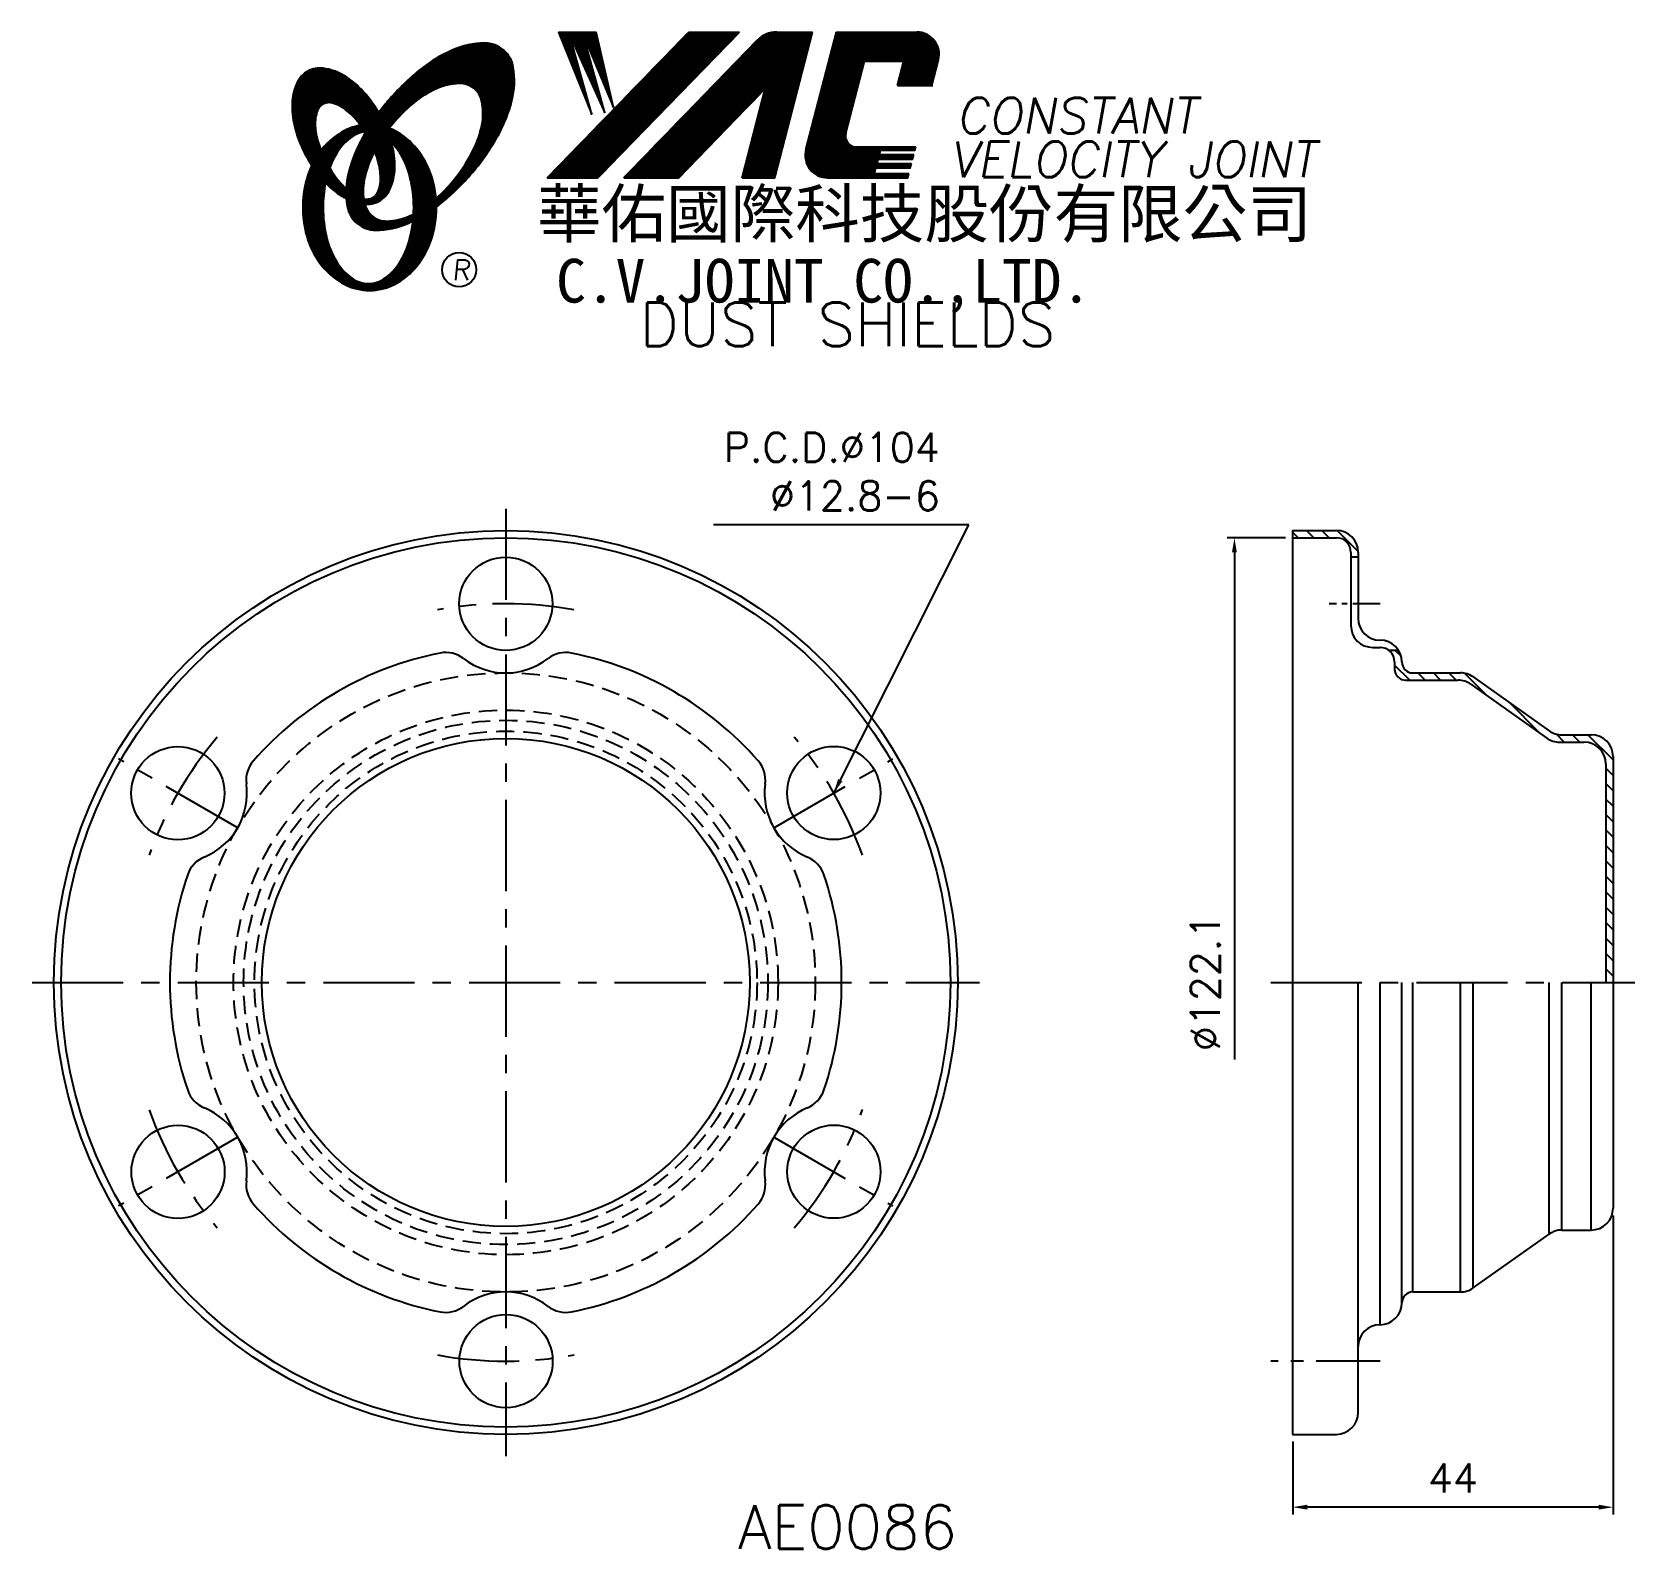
# Model space of a CAD drawing. Extents: x 75 to 295, y -1 to 207.
import ezdxf
from ezdxf.enums import TextEntityAlignment as Align

# ---------------------------------------------------------------- set-up
doc = ezdxf.new("R2010")
doc.units = 0
doc.header["$LTSCALE"] = 10
doc.header["$MEASUREMENT"] = 0
doc.linetypes.add('CENTER', pattern=[2, 1.25, -0.25, 0.25, -0.25])
doc.linetypes.add('HIDDEN', pattern=[0.375, 0.25, -0.125])
doc.layers.get('0').update_dxf_attribs({"linetype": 'CONTINUOUS'})
doc.layers.get('DEFPOINTS').update_dxf_attribs({"linetype": 'CONTINUOUS'})
doc.layers.add('4', color=4, linetype='CONTINUOUS')
doc.styles.add('CHINA', font='KAIU.TTF')
doc.styles.add('ITALICC', font='simplex.shx')
doc.dimstyles.new('STANDARD$0', dxfattribs={"dimtxt": 4, "dimasz": 2, "dimexe": 1, "dimexo": 1, "dimgap": 2, "dimtad": 1, "dimdec": 4, "dimzin": 10, "dimtxsty": 'ITALICC', "dimcen": 2, "dimclrd": 5, "dimclre": 5, "dimclrt": 18, "dimaunit": 1, "dimazin": 3, "dimtp": 0.1, "dimtfac": 0.7, "dimtdec": 4, "dimtmove": 0, "dimatfit": 3, "dimtolj": 1, "dimtzin": 10})
doc.dimstyles.new('STANDARD$7', dxfattribs={"dimtxt": 4, "dimasz": 2, "dimexe": 1, "dimexo": 1, "dimgap": 2, "dimtad": 1, "dimdec": 4, "dimzin": 10, "dimtxsty": 'ITALICC', "dimcen": -2, "dimclrd": 5, "dimclre": 5, "dimclrt": 18, "dimaunit": 1, "dimazin": 3, "dimtp": 2, "dimtfac": 0.75, "dimtdec": 4, "dimtmove": 0, "dimatfit": 3, "dimtolj": 1, "dimtzin": 10})
pattern_1 = [(45, (179.862265, -36.857548), (-0.00727476112, 0.00727476112), [])]
pattern_2 = [(45, (11.27172, -0.553139), (-0.00883883476, 0.00883883476), [])]

# ---------------------------------------------------------------- blocks, each defined once
blk = doc.blocks.new('*D13')
at = {"color": 5, "linetype": 'BYBLOCK'}
for p, q in [((246.71, 137.43), (238.71, 137.43)), ((239.71, 135.43), (239.71, 65.81))]:
    blk.add_line(p, q, dxfattribs=at)
blk.add_solid([(239.37, 135.43), (240.04, 135.43), (239.71, 137.43)], dxfattribs=at)
at = {"layer": 'DEFPOINTS', "color": 0, "linetype": 'BYBLOCK'}
for p in [(239.71, 137.43), (247.71, 137.43), (247.71, 15.33)]:
    blk.add_point(p, dxfattribs=at)
at = {"color": 18, "linetype": 'BYBLOCK', "insert": (235.71, 76.38), "char_height": 4, "attachment_point": 5, "rotation": 90, "style": 'ITALICC'}
blk.add_mtext('\\A1;∅122.1', dxfattribs=at)
blk = doc.blocks.new('*D14')
at = {"color": 5, "linetype": 'BYBLOCK'}
for p, q in [((291.71, 44.38), (291.71, 3.33)), ((247.71, 13.33), (247.71, 3.33)), ((289.71, 4.33), (249.71, 4.33))]:
    blk.add_line(p, q, dxfattribs=at)
for points in [[(249.71, 4.67), (249.71, 4), (247.71, 4.33)], [(289.71, 4.67), (289.71, 4), (291.71, 4.33)]]:
    blk.add_solid(points, dxfattribs=at)
at = {"layer": 'DEFPOINTS', "color": 0, "linetype": 'BYBLOCK'}
for p in [(291.71, 45.38), (247.71, 14.33), (247.71, 4.33)]:
    blk.add_point(p, dxfattribs=at)
at = {"color": 18, "linetype": 'BYBLOCK', "insert": (269.71, 8.33), "char_height": 4, "attachment_point": 5, "style": 'ITALICC'}
blk.add_mtext('\\A1;44', dxfattribs=at)

msp = doc.modelspace()

# ---------------------------------------------------------------- hatches: boundary and pattern name
at = {"layer": '4', "linetype": 'CONTINUOUS'}
h = msp.add_hatch(dxfattribs=at)
h.set_pattern_fill('ANSI31', color=5, scale=0.082305, style=0)
h.set_pattern_definition([(45, (11.27172, -0.553139), (-0.00727476112, 0.00727476112), [])])
h.paths.add_polyline_path([(133.30719, 199.81537, -0.172879177), (135.24866, 199.1568, -0.172879177), (136.33596, 197.41875, -0.104527385), (136.36374, 194.09056, -0.065680101), (135.1942, 190.6886, -0.051823203), (132.75379, 186.84621, -0.044272532), (130.07882, 184.01988, -0.020203161), (130.1324, 182.88196, 0.006517006), (130.53695, 183.19403, 0.049863361), (135.09037, 187.6071, 0.049863361), (138.68001, 192.83426, 0.063682799), (140.50106, 197.46161, 0.103597411), (140.69035, 202.04558, 0.177892575), (139.34175, 204.41586, 0.177892575), (136.77936, 205.34918, 0.103597411), (132.29156, 204.39614, 0.063682799), (128.03381, 201.82706, 0.049863361), (123.48039, 197.414, 0.016070017), (122.20969, 195.80769, -0.007061632), (122.45697, 195.37066, -0.031648676), (123.40956, 193.33408, -0.008069351), (123.84147, 193.89839, -0.051823203), (127.01984, 197.15685, -0.065680101), (130.06177, 199.0772, -0.104527385)])
h.paths.add_polyline_path([(120.23152, 186.65405, -0.065680101), (121.40105, 190.056, -0.006063428), (121.64499, 190.53102, 0.027613469), (120.91816, 192.11909, 0.017011252), (120.38474, 193.05406, 0.007829282), (119.89075, 192.18684, 0.063682799), (118.06971, 187.55949, 0.103597411), (117.88041, 182.97552, 0.177892575), (119.22902, 180.60524, 0.177892575), (121.79141, 179.67191, 0.103597411), (126.27921, 180.62496, 0.008811776), (126.90617, 180.91504, 0.013922709), (126.9835, 181.88485, -0.009086703), (126.53349, 181.6674, -0.104527385), (123.28807, 180.92924, -0.172879177), (121.34659, 181.5878, -0.172879177), (120.2593, 183.32586, -0.104527385)])
h = msp.add_hatch(dxfattribs=at)
h.set_pattern_fill('ANSI31', color=5, scale=0.1, style=0)
h.set_pattern_definition(pattern_2)
h.paths.add_polyline_path([(171.73043, 206.87784), (164.77312, 206.87784), (145.35651, 186.87409), (152.31382, 186.87409)])
h.paths.add_polyline_path([(175.27732, 199.11227), (172.09694, 186.87409), (176.57793, 186.87409), (181.77636, 206.87784), (176.87964, 206.87784, 0.202785967), (174.14556, 205.72143), (155.85143, 186.87409), (163.39834, 186.87409)])
h.paths.add_polyline_path([(188.90442, 202.87943), (194.29814, 202.87943), (193.42912, 199.53541), (198.14594, 199.53541), (199.06266, 203.06298, 0.490800957), (196.11246, 206.87784), (185.07815, 206.87784), (180.87109, 190.68895, 0.490800957), (183.82129, 186.87409), (194.85561, 186.87409), (195.01005, 187.4684), (190.29323, 187.4684), (190.4866, 188.21248), (195.20342, 188.21248), (195.36198, 188.82262), (190.64516, 188.82262), (190.8064, 189.44309), (195.52322, 189.44309), (195.6794, 190.04408), (190.96258, 190.04408), (191.11938, 190.64746), (195.83621, 190.64746), (195.95294, 191.09665), (187.81319, 191.09665, -0.490800957), (186.33809, 193.00408)])
h = msp.add_hatch(dxfattribs=at)
h.set_pattern_fill('ANSI31', color=1, scale=0.1, style=0)
h.set_pattern_definition(pattern_2)
h.paths.add_polyline_path([(152.08849, 206.87784), (146.91116, 206.87784), (151.48192, 195.57411), (148.41599, 206.53209), (153.25073, 195.80976), (150.30272, 206.53209), (154.42993, 196.51673)])
h = msp.add_hatch(dxfattribs=at)
h.set_pattern_fill('ANSI31', color=3, scale=0.082305, style=0)
h.set_pattern_definition(pattern_1)
h.paths.add_polyline_path([(117.51069, 200.8662, 0.106488277), (114.56881, 201.90477, 0.158297415), (112.47861, 201.50973, 0.158297415), (111.01928, 199.96204, 0.106488277), (110.30846, 196.92427, 0.071723199), (110.72651, 193.61132, 0.058080454), (112.27149, 189.79593, 0.058080454), (114.65254, 186.43814, 0.071723199), (117.21778, 184.30039, 0.020895977), (117.75797, 183.9984, -0.030777155), (117.74206, 185.37462, -0.042059526), (116.6457, 186.53738, -0.04691039), (115.02654, 189.01853, -0.04691039), (113.89826, 191.75801, -0.060581117), (113.49616, 194.02008, -0.10187153), (113.80778, 196.10828, -0.185892489), (114.58787, 196.99992, -0.185892489), (115.76451, 197.13804, -0.10187153), (117.66216, 196.21251, -0.060581117), (119.29899, 194.60024, -0.04691039), (120.91816, 192.11909, -0.04691039), (122.04644, 189.3796, -0.060581117), (122.44854, 187.11754, -0.10187153), (122.13692, 185.02933, -0.185892489), (121.35683, 184.13769, -0.185892489), (120.18019, 183.99957, -0.002013383), (120.13938, 184.0102, 0.021593804), (120.2593, 183.32586, 0.006477741), (120.2773, 183.24882, 0.14950097), (122.24986, 183.65686, 0.158297415), (123.70919, 185.20455, 0.106488277), (124.42, 188.24231, 0.071723199), (124.00196, 191.55527, 0.058080454), (122.45697, 195.37066, 0.058080454), (120.07593, 198.72845, 0.071723199)])
h = msp.add_hatch(dxfattribs=at)
h.set_pattern_fill('ANSI31', color=1, scale=0.082305, style=0)
h.set_pattern_definition(pattern_1)
h.paths.add_polyline_path([(118.60431, 192.54275, -0.120168026), (120.2961, 193.19614, 0.016865385), (119.69634, 194.07888, 0.076648372), (117.54012, 193.35996, 0.104809576), (114.45566, 190.84686, 0.005838257), (114.28872, 190.63466, 0.028089978), (115.02654, 189.01853, 0.014237292), (115.46867, 188.23348, -0.045767751), (116.39385, 190.17033, -0.106890197)])
h.paths.add_polyline_path([(114.57294, 182.78813, -0.048711043), (114.90305, 186.16847, -0.007865741), (114.65254, 186.43814, -0.037695478), (113.01667, 188.5569, 0.03042545), (112.49134, 187.25293, 0.080710289), (111.7659, 182.78813, 0.080710289), (112.49134, 178.32334, 0.089265679), (114.45566, 174.7294, 0.104809576), (117.54012, 172.2163, 0.11926607), (120.94931, 171.39137, 0.11926607), (124.3585, 172.2163, 0.104809576), (127.44296, 174.7294, 0.089265679), (129.40728, 178.32334, 0.080710289), (130.13271, 182.78813, 0.080710289), (129.40728, 187.25293, 0.089265679), (127.44296, 190.84686, 0.104809576), (124.3585, 193.35996, 0.025513357), (123.66527, 193.67271, 0.004818181), (123.40956, 193.33408, -0.023722145), (123.95078, 191.73733, -0.065307489), (125.18596, 190.17033, -0.073950765), (126.49841, 186.9726, -0.060532391), (127.00686, 182.78813, -0.060532391), (126.49841, 178.60367, -0.073950765), (125.18596, 175.40594, -0.106890197), (122.97549, 173.03352, -0.153118262), (120.7899, 172.34814, -0.153118262), (118.60431, 173.03352, -0.106890197), (116.39385, 175.40594, -0.073950765), (115.0814, 178.60367, -0.060532391)])
h = msp.add_hatch(dxfattribs=at)
h.set_pattern_fill('ANSI31', color=5, scale=12, angle=90, style=0)
h.set_pattern_definition([(135, (4.9704, -0.9041), (-1.06066, -1.06066), [])])
h.paths.add_polyline_path([(247.70571, 138.43375), (247.70571, 137.43375), (253.70571, 137.43375, -0.414213562), (255.70571, 135.43375), (255.70571, 134.78375), (256.70571, 134.78375), (256.70571, 135.43375, 0.414213562), (253.70571, 138.43375)])
h.paths.add_polyline_path([(290.70571, 106.38375), (290.70571, 76.38375), (291.70571, 76.38375), (291.70571, 107.38375, 0.414213562), (288.70571, 110.38375), (284.66057, 110.38375, -0.155305106), (282.92652, 110.93568), (272.4849, 118.33183, 0.155305106), (270.75084, 118.88375), (264.20571, 118.88375, -0.414213562), (262.70571, 120.38375, 0.141568606), (262.24342, 121.98375), (260.90571, 121.98375, -0.236067977), (261.70571, 120.38375), (261.70571, 119.38375, 0.414213562), (263.20571, 117.88375), (270.43256, 117.88375, -0.155305106), (272.16661, 117.33183), (282.60823, 109.93568, 0.155305106), (284.34228, 109.38375), (287.70571, 109.38375, -0.414213562)])

# ---------------------------------------------------------------- linework, layer by layer
at = {"layer": '4', "color": 5, "linetype": 'CONTINUOUS'}
for p, q in [((145.35651, 186.87409), (164.77312, 206.87784)), ((152.31382, 186.87409), (171.73043, 206.87784)), ((155.85143, 186.87409), (174.14556, 205.72143)), ((164.77312, 206.87784), (171.73043, 206.87784)), ((176.57793, 186.87409), (181.77636, 206.87784)), ((176.87964, 206.87784), (181.77636, 206.87784)), ((180.87109, 190.68895), (185.07815, 206.87784)), ((185.07815, 206.87784), (196.11246, 206.87784)), ((186.33809, 193.00408), (188.90442, 202.87943)), ((188.90442, 202.87943), (194.29814, 202.87943)), ((193.42912, 199.53541), (194.29814, 202.87943)), ((198.14594, 199.53541), (199.06266, 203.06298)), ((163.39834, 186.87409), (175.27732, 199.11227)), ((172.09694, 186.87409), (175.27732, 199.11227)), ((193.42912, 199.53541), (198.29637, 199.53541)), ((187.81319, 191.09665), (195.95294, 191.09665)), ((190.64516, 188.82262), (190.8064, 189.44309)), ((190.8064, 189.44309), (195.52322, 189.44309)), ((190.96258, 190.04408), (191.11938, 190.64746)), ((190.96258, 190.04408), (195.6794, 190.04408)), ((191.11938, 190.64746), (195.83621, 190.64746)), ((195.52322, 189.44309), (195.6794, 190.04408)), ((195.83621, 190.64746), (195.95294, 191.09665)), ((190.29323, 187.4684), (190.4866, 188.21248)), ((190.29323, 187.4684), (195.01005, 187.4684)), ((190.4866, 188.21248), (195.20342, 188.21248)), ((190.64516, 188.82262), (195.36198, 188.82262)), ((194.85561, 186.87409), (195.01005, 187.4684)), ((195.20342, 188.21248), (195.36198, 188.82262)), ((145.35651, 186.87409), (152.31382, 186.87409)), ((155.85143, 186.87409), (163.39834, 186.87409)), ((172.09694, 186.87409), (176.57793, 186.87409)), ((183.82129, 186.87409), (194.85561, 186.87409))]:
    msp.add_line(p, q, dxfattribs=at)
at = {"layer": '4', "color": 1, "linetype": 'CONTINUOUS'}
for p, q in [((146.91116, 206.87784), (151.48192, 195.57411)), ((146.91116, 206.87784), (152.08849, 206.87784)), ((148.41599, 206.53209), (153.25073, 195.80976)), ((151.48192, 195.57411), (148.41599, 206.53209)), ((153.25073, 195.80976), (150.30272, 206.53209)), ((150.30272, 206.53209), (154.42993, 196.51673)), ((154.42993, 196.51673), (152.08849, 206.87784))]:
    msp.add_line(p, q, dxfattribs=at)
at = {"layer": '4', "color": 5, "linetype": 'CENTER'}
for p, q in [((139.65574, 141.43375), (139.65574, 11.33375)), ((74.60574, 76.38375), (204.70574, 76.38375)), ((244.70571, 76.38375), (294.70571, 76.38375))]:
    msp.add_line(p, q, dxfattribs=at)
at = {"layer": '4', "color": 7, "linetype": 'CONTINUOUS'}
for p, q in [((247.70571, 138.43375), (247.70571, 14.33375)), ((247.70571, 138.43375), (253.70571, 138.43375)), ((247.70571, 137.43375), (253.70571, 137.43375)), ((255.70571, 135.43375), (255.70571, 125.38375)), ((256.70571, 134.78375), (255.70571, 134.78375)), ((256.70571, 135.43375), (256.70571, 126.38375)), ((259.70571, 123.38375), (259.70571, 123.38375)), ((258.70571, 122.38375), (259.70571, 122.38375)), ((262.24342, 121.98375), (260.90571, 121.98375)), ((261.70571, 120.38375), (261.70571, 119.38375)), ((262.70571, 120.38375), (262.70571, 120.38375)), ((264.20571, 118.88375), (270.75084, 118.88375)), ((263.20571, 117.88375), (270.43256, 117.88375)), ((272.16661, 117.33183), (282.60823, 109.93568)), ((272.4849, 118.33183), (282.92652, 110.93568)), ((284.66057, 110.38375), (288.70571, 110.38375)), ((284.34228, 109.38375), (287.70571, 109.38375)), ((290.70571, 106.38375), (290.70571, 76.38375)), ((291.70571, 107.38375), (291.70571, 45.38375)), ((256.70571, 17.33375), (256.70571, 76.38375)), ((259.70571, 29.38375), (259.70571, 76.38375)), ((262.70571, 32.38375), (262.70571, 76.38375)), ((264.20571, 33.88375), (264.20571, 76.38375)), ((270.75084, 33.88375), (270.75084, 76.38375)), ((272.4849, 34.43568), (272.4849, 76.38375)), ((282.92652, 41.83183), (282.92652, 76.38375)), ((284.66057, 42.38375), (284.66057, 76.38375)), ((288.70571, 42.38375), (288.70571, 76.38375)), ((272.4849, 34.43568), (282.92652, 41.83183)), ((284.66057, 42.38375), (288.70571, 42.38375)), ((264.20571, 33.88375), (270.75084, 33.88375)), ((262.70571, 32.38375), (262.70571, 32.38375)), ((259.70571, 29.38375), (259.70571, 29.38375)), ((247.70571, 14.33375), (253.70571, 14.33375))]:
    msp.add_line(p, q, dxfattribs=at)
at = {"layer": '4', "color": 5, "linetype": 'CENTER', "ltscale": 0.3}
msp.add_line((259.70571, 128.38375), (252.70787, 128.38375), dxfattribs=at)
at = {"layer": '4', "color": 5, "linetype": 'CENTER', "ltscale": 0.9}
for p, q in [((102.77552, 97.67656), (86.49425, 107.07655)), ((176.53595, 97.67656), (192.81722, 107.07655)), ((102.77552, 55.09095), (86.49425, 45.69095)), ((176.53595, 55.09095), (192.81722, 45.69095))]:
    msp.add_line(p, q, dxfattribs=at)
at = {"layer": '4', "color": 5, "linetype": 'CENTER', "ltscale": 0.7}
msp.add_line((259.70571, 24.38375), (244.70571, 24.38375), dxfattribs=at)
at = {"layer": '4', "color": 5, "linetype": 'CONTINUOUS'}
for points in [[(130.1324, 182.88196, 0.006517006), (130.53695, 183.19403, 0.049863361), (135.09037, 187.6071, 0.049863361), (138.68001, 192.83426, 0.063682799), (140.50106, 197.46161, 0.103597411), (140.69035, 202.04558, 0.177892575), (139.34175, 204.41586, 0.177892575), (136.77936, 205.34918, 0.103597411), (132.29156, 204.39614, 0.063682799), (128.03381, 201.82706, 0.049863361), (123.48039, 197.414, 0.016070017), (122.20969, 195.80769)], [(130.07882, 184.01988, 0.044272532), (132.75379, 186.84621, 0.051823203), (135.1942, 190.6886, 0.065680101), (136.36374, 194.09056, 0.104527385), (136.33596, 197.41875, 0.172879177), (135.24866, 199.1568, 0.172879177), (133.30719, 199.81537, 0.104527385), (130.06177, 199.0772, 0.065680101), (127.01984, 197.15685, 0.051823203), (123.84147, 193.89839, 0.008069351), (123.40956, 193.33408)], [(120.38474, 193.05406, 0.007829282), (119.89075, 192.18684, 0.063682799), (118.06971, 187.55949, 0.103597411), (117.88041, 182.97552, 0.177892575), (119.22902, 180.60524, 0.177892575), (121.79141, 179.67191, 0.103597411), (126.27921, 180.62496, 0.008811776), (126.90617, 180.91504, 0.008811776)], [(121.64499, 190.53102, 0.006063428), (121.40105, 190.056, 0.065680101), (120.23152, 186.65405, 0.104527385), (120.2593, 183.32586, 0.172879177), (121.34659, 181.5878, 0.172879177), (123.28807, 180.92924, 0.104527385), (126.53349, 181.6674, 0.009086703), (126.9835, 181.88485, 0.009086703)]]:
    msp.add_lwpolyline(points, format="xyb", dxfattribs=at)
at = {"layer": '4', "color": 3, "linetype": 'CONTINUOUS'}
for points in [[(120.2773, 183.24882, 0.14950097), (122.24986, 183.65686, 0.158297415), (123.70919, 185.20455, 0.106488277), (124.42, 188.24231, 0.071723199), (124.00196, 191.55527, 0.058080454), (122.45697, 195.37066, 0.058080454), (120.07593, 198.72845, 0.071723199), (117.51069, 200.8662, 0.106488277), (114.56881, 201.90477, 0.158297415), (112.47861, 201.50973, 0.158297415), (111.01928, 199.96204, 0.106488277), (110.30846, 196.92427, 0.071723199), (110.72651, 193.61132, 0.058080454), (112.27149, 189.79593, 0.058080454), (114.65254, 186.43814, 0.071723199), (117.21778, 184.30039, 0.020895977), (117.75797, 183.9984, 0.020895977)], [(120.13938, 184.0102, 0.002013383), (120.18019, 183.99957, 0.185892489), (121.35683, 184.13769, 0.185892489), (122.13692, 185.02933, 0.10187153), (122.44854, 187.11754, 0.060581117), (122.04644, 189.3796, 0.04691039), (120.91816, 192.11909, 0.04691039), (119.29899, 194.60024, 0.060581117), (117.66216, 196.21251, 0.10187153), (115.76451, 197.13804, 0.185892489), (114.58787, 196.99992, 0.185892489), (113.80778, 196.10828, 0.10187153), (113.49616, 194.02008, 0.060581117), (113.89826, 191.75801, 0.04691039), (115.02654, 189.01853, 0.04691039), (116.6457, 186.53738, 0.042059526), (117.74206, 185.37462, 0.042059526)]]:
    msp.add_lwpolyline(points, format="xyb", dxfattribs=at)
at = {"layer": '4', "color": 1, "linetype": 'CONTINUOUS'}
for points in [[(119.69634, 194.07888, 0.076648372), (117.54012, 193.35996, 0.104809576), (114.45566, 190.84686, 0.005838257), (114.28872, 190.63466, 0.005838257)], [(113.01667, 188.5569, 0.03042545), (112.49134, 187.25293, 0.080710289), (111.7659, 182.78813, 0.080710289), (112.49134, 178.32334, 0.089265679), (114.45566, 174.7294, 0.104809576), (117.54012, 172.2163, 0.11926607), (120.94931, 171.39137, 0.11926607), (124.3585, 172.2163, 0.104809576), (127.44296, 174.7294, 0.089265679), (129.40728, 178.32334, 0.080710289), (130.13271, 182.78813, 0.080710289), (129.40728, 187.25293, 0.089265679), (127.44296, 190.84686, 0.104809576), (124.3585, 193.35996, 0.025513357), (123.66527, 193.67271, 0.025513357)], [(114.90305, 186.16847, 0.048711043), (114.57294, 182.78813, 0.060532391), (115.0814, 178.60367, 0.073950765), (116.39385, 175.40594, 0.106890197), (118.60431, 173.03352, 0.153118262), (120.7899, 172.34814, 0.153118262), (122.97549, 173.03352, 0.106890197), (125.18596, 175.40594, 0.073950765), (126.49841, 178.60367, 0.060532391), (127.00686, 182.78813, 0.060532391), (126.49841, 186.9726, 0.073950765), (125.18596, 190.17033, 0.065307489), (123.95078, 191.73733)], [(120.2961, 193.19614, 0.120168026), (118.60431, 192.54275, 0.106890197), (116.39385, 190.17033, 0.045767751), (115.46867, 188.23348, 0.045767751)]]:
    msp.add_lwpolyline(points, format="xyb", dxfattribs=at)
at = {"layer": '4', "color": 5, "linetype": 'CONTINUOUS'}
msp.add_circle((133.25355, 174.24241), 2.35282, dxfattribs=at)
at = {"layer": '4', "color": 7, "linetype": 'CONTINUOUS'}
for centre, radius in [((139.65574, 76.38375), 62.05), ((139.65574, 76.38375), 61.05), ((139.65574, 128.38375), 6.4), ((94.63073, 102.36936), 6.4), ((139.65574, 76.38375), 33.4976), ((184.69737, 102.39815), 6.4), ((94.64735, 50.36936), 6.4), ((184.71399, 50.39815), 6.4), ((139.68899, 24.38375), 6.4)]:
    msp.add_circle(centre, radius, dxfattribs=at)
at = {"layer": '4', "color": 5, "linetype": 'HIDDEN'}
for radius in [42.5, 37.386, 35.99821, 34.4976]:
    msp.add_circle((139.65574, 76.38375), radius, dxfattribs=at)
at = {"layer": '4', "color": 5, "linetype": 'CONTINUOUS'}
for centre, radius, start, end in [((176.87964, 203.0676), 3.81024, 90, 135.8533387), ((196.11246, 203.82965), 3.04819, 345.4326059, 90), ((187.81319, 192.62075), 1.5241, 165.4326059, 270), ((183.82129, 189.92228), 3.04819, 165.4326059, 270)]:
    msp.add_arc(centre, radius, start, end, dxfattribs=at)
at = {"layer": '4', "color": 7, "linetype": 'CONTINUOUS'}
for centre, radius, start, end in [((253.70571, 135.43375), 3, 0, 90), ((253.70571, 135.43375), 2, 0, 90), ((259.70571, 126.38375), 3, 180, 270), ((258.70571, 125.38375), 3, 180, 270), ((259.70571, 120.38375), 3, 0, 90), ((139.65574, 76.38375), 46.12132, 101.2827606, 138.7172394), ((131.41465, 117.69102), 4, 52.3779146, 101.2827606), ((147.89682, 117.69102), 4, 78.7172394, 127.6220854), ((139.65574, 76.38375), 46.12132, 41.2827606, 78.7172394), ((259.70571, 120.38375), 2, 0, 90), ((139.65574, 128.38375), 9.5, 232.3779146, 307.6220854), ((263.20571, 119.38375), 1.5, 180, 270), ((264.20571, 120.38375), 1.5, 180, 270), ((270.75084, 115.88375), 3, 54.6887866, 90), ((270.43256, 114.88375), 3, 54.6887866, 90), ((284.66057, 113.38375), 3, 234.6887866, 270), ((288.70571, 107.38375), 3, 0, 90), ((284.34228, 112.38375), 3, 234.6887866, 270), ((287.70571, 106.38375), 3, 0, 90), ((108.00314, 104.17437), 4, 138.7172394, 187.6220854), ((171.30834, 104.17437), 4, 352.3779146, 41.2827606), ((94.62242, 102.38375), 9.5, 292.3779146, 7.6220854), ((184.68906, 102.38375), 9.5, 172.3779146, 247.6220854), ((99.76205, 89.9004), 4, 112.3779146, 161.2827606), ((179.54942, 89.9004), 4, 18.7172394, 67.6220854), ((139.65574, 76.38375), 46.12132, 161.2827606, 198.7172394), ((139.65574, 76.38375), 46.12132, 341.2827606, 18.7172394), ((99.76205, 62.86711), 4, 198.7172394, 247.6220854), ((179.54942, 62.86711), 4, 292.3779146, 341.2827606), ((94.62242, 50.38375), 9.5, 352.3779146, 67.6220854), ((184.68906, 50.38375), 9.5, 112.3779146, 187.6220854), ((108.00314, 48.59313), 4, 172.3779146, 221.2827606), ((171.30834, 48.59313), 4, 318.7172394, 7.6220854), ((139.65574, 76.38375), 46.12132, 221.2827606, 258.7172394), ((139.65574, 76.38375), 46.12132, 281.2827606, 318.7172394), ((288.70571, 45.38375), 3, 270, 0), ((284.66057, 39.38375), 3, 90, 125.3112134), ((139.65574, 24.38375), 9.5, 52.3779146, 127.6220854), ((264.20571, 32.38375), 1.5, 90, 180), ((270.75084, 36.88375), 3, 270, 305.3112134), ((131.41465, 35.07649), 4, 258.7172394, 307.6220854), ((147.89682, 35.07649), 4, 232.3779146, 281.2827606), ((259.70571, 32.38375), 3, 270, 0), ((259.70571, 26.38375), 3, 90, 180), ((253.70571, 17.33375), 3, 270, 0)]:
    msp.add_arc(centre, radius, start, end, dxfattribs=at)
at = {"layer": '4', "color": 5, "linetype": 'CENTER', "ltscale": 0.9}
for start, end in [(79.6362653, 100.3820573), (139.6362653, 160.3820573), (19.6362653, 40.3820573), (199.6362653, 220.3820573), (319.6362653, 340.3820573), (259.6362653, 280.3820573)]:
    msp.add_arc((139.65574, 76.38375), 52, start, end, dxfattribs=at)

# ---------------------------------------------------------------- texts
at = {"layer": '4', "color": 5, "linetype": 'CONTINUOUS', "style": 'ITALICC'}
for s, height, oblique, p in [('CONSTANT', 4.9, 10, (201.50532, 192.94455)), ('VELOCITY JOINT', 4.9, 10, (200.6271, 186.94917)), ('R', 2.75625, 5, (132.29486, 172.83281))]:
    msp.add_text(s, height=height, dxfattribs=dict(at, oblique=oblique)).set_placement(p)
at = {"layer": '4', "color": 7, "linetype": 'CONTINUOUS', "style": 'CHINA'}
for s, height, p in [('華佑國際科技股份有限公司', 6.5, (143.94315, 178.68424)), ('C.V.JOINT CO.,LTD.', 6, (146.57179, 169.73802))]:
    msp.add_text(s, height=height, dxfattribs=at).set_placement(p)
at = {"layer": '4', "color": 18, "linetype": 'CONTINUOUS', "style": 'ITALICC'}
for s, p in [('DUST SHIELDS', (186.57451, 163.7452)), ('AE0086', (186.57451, -1.40219))]:
    msp.add_text(s, height=6, dxfattribs=at).set_placement(p, align=Align.CENTER)
at = {"layer": '4', "color": 18, "linetype": 'CONTINUOUS', "insert": (199.2472, 146.5305), "char_height": 4, "attachment_point": 6, "style": 'ITALICC'}
msp.add_mtext('\\A1;P.C.D.%%C104\\P%%C12.8-6', dxfattribs=at)

# ---------------------------------------------------------------- dimensions: what is measured, and where the dimension line sits
at = {"layer": '4', "color": 7, "linetype": 'CONTINUOUS'}
dim = msp.add_linear_dim(base=(239.70566, 137.43375), p1=(247.70571, 15.33375), p2=(247.70571, 137.43375), angle=90, text='%%C122.1', dimstyle='STANDARD$0', override={"dimcen": -2, "dimse1": 1, "dimsd1": 1}, dxfattribs=at)
dim.commit()
dim.dimension.update_dxf_attribs({"geometry": '*D13', "text_midpoint": (235.70566, 76.38375)})
dim = msp.add_linear_dim(base=(247.70571, 4.33372), p1=(291.70571, 45.38375), p2=(247.70571, 14.33375), text='44', dimstyle='STANDARD$0', dxfattribs=at)
dim.commit()
dim.dimension.update_dxf_attribs({"geometry": '*D14', "text_midpoint": (269.70571, 8.33372)})

# ---------------------------------------------------------------- leaders
at = {"layer": '4', "color": 5, "linetype": 'CONTINUOUS', "annotation_type": 0, "has_hookline": 1, "hookline_direction": 1, "text_width": 31.04762}
msp.add_leader([(184.68906, 102.38375), (203.2472, 139.19717), (201.2472, 139.19717)], dimstyle='STANDARD$7', dxfattribs=at)

doc.saveas('drawing.dxf')
